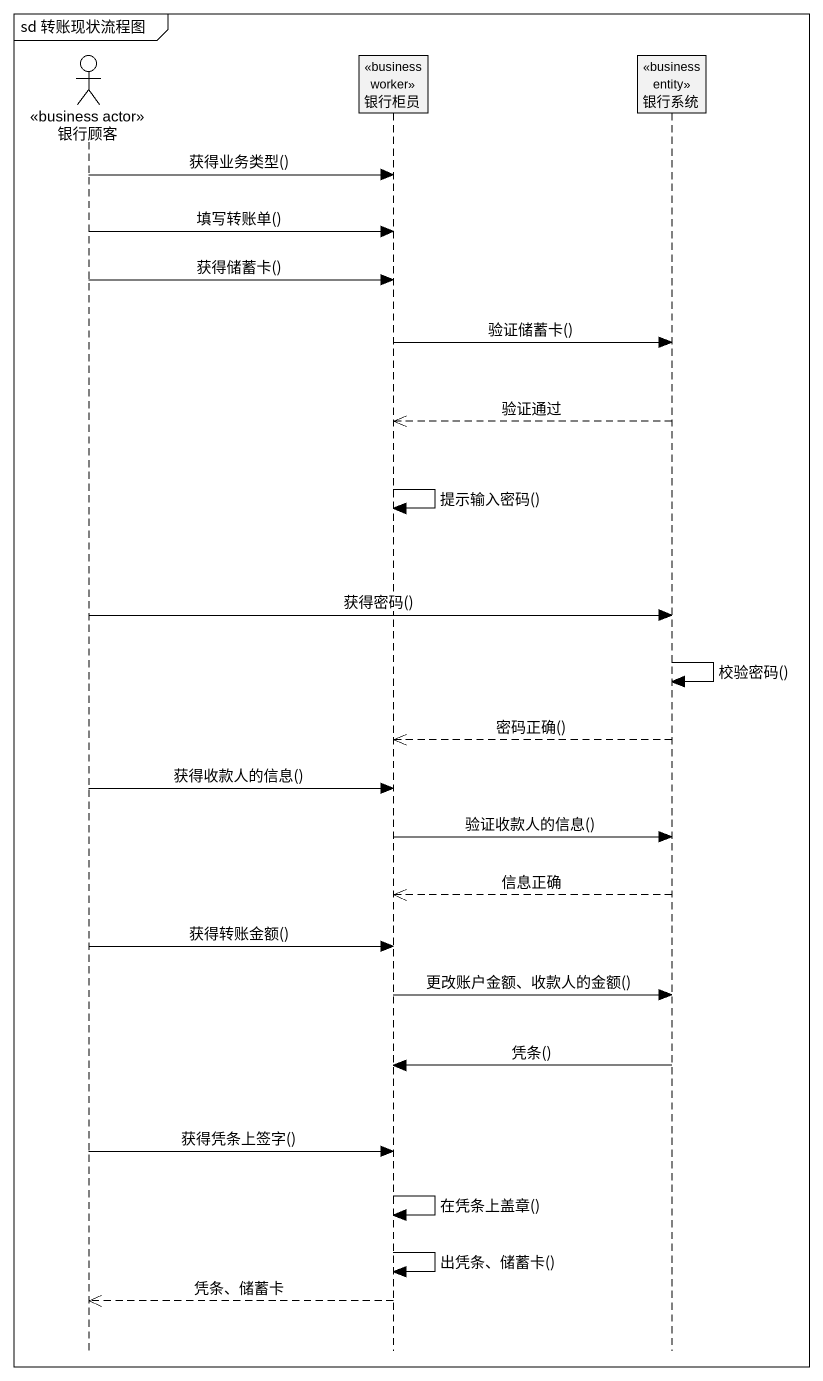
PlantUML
@startuml
mainframe sd 转账现状流程图
hide footbox
actor 银行顾客 <<business actor>>
participant 银行柜员 <<business worker>>
participant 银行系统 <<business entity>>

银行顾客 -> 银行柜员 : 获得业务类型()
银行顾客 -> 银行柜员 : 填写转账单()
银行顾客 -> 银行柜员 : 获得储蓄卡()
银行柜员 -> 银行系统 : 验证储蓄卡()
银行系统 -->> 银行柜员 : 验证通过
银行柜员 -> 银行柜员 : 提示输入密码()
银行顾客 -> 银行系统 : 获得密码()
银行系统 -> 银行系统 : 校验密码()
银行系统 -->> 银行柜员 : 密码正确()
银行顾客 -> 银行柜员 : 获得收款人的信息()
银行柜员 -> 银行系统 : 验证收款人的信息()
银行系统 -->> 银行柜员 : 信息正确
银行顾客 -> 银行柜员 : 获得转账金额()
银行柜员 -> 银行系统 : 更改账户金额、收款人的金额()
银行系统 -> 银行柜员 : 凭条()
银行顾客 -> 银行柜员 : 获得凭条上签字()
银行柜员 -> 银行柜员 : 在凭条上盖章()
银行柜员 -> 银行柜员 : 出凭条、储蓄卡()
银行柜员 -->> 银行顾客 : 凭条、储蓄卡
@enduml
